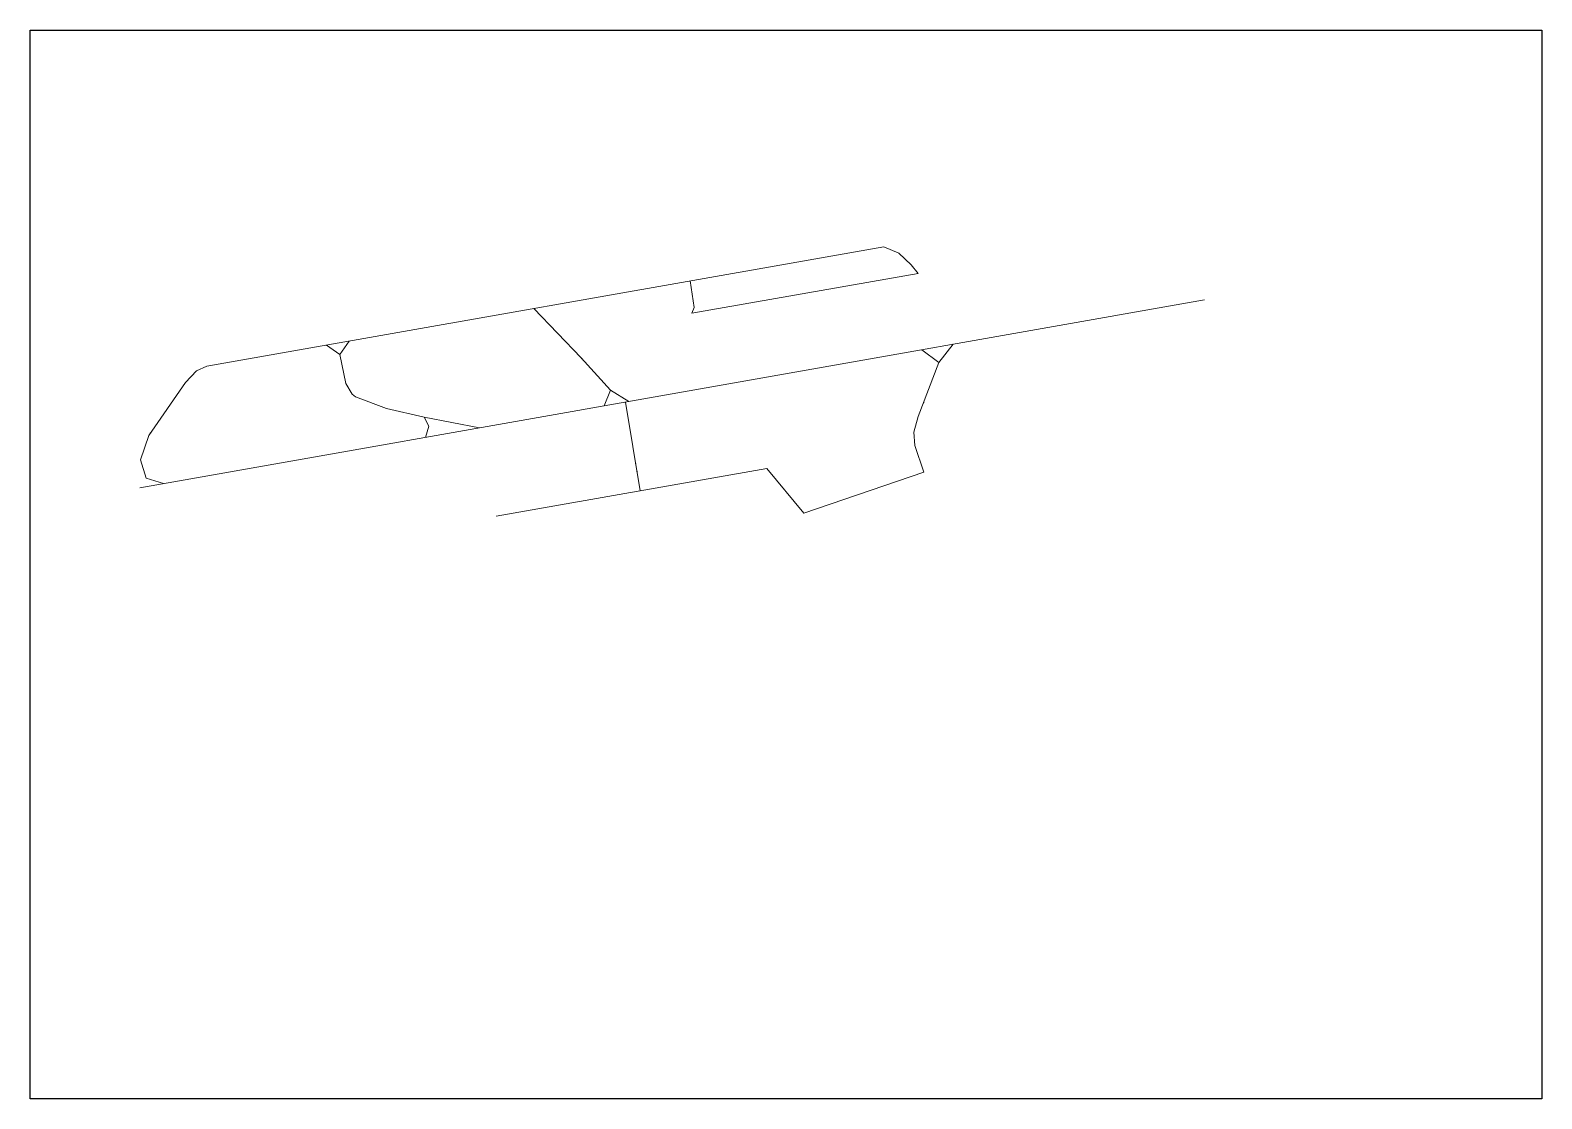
# Model space of a CAD drawing. Header units: millimetres. Extents: x -74 to 3232, y 170 to 2507.
import ezdxf

# ---------------------------------------------------------------- set-up
doc = ezdxf.new("R2010")
doc.units = ezdxf.units.MM
doc.header["$PDMODE"] = 96
doc.header["$PDSIZE"] = -2
doc.layers.get('0').update_dxf_attribs({"linetype": 'CONTINUOUS', "lineweight": 25})
doc.layers.add('Runways', color=7, linetype='CONTINUOUS', lineweight=0)
picture_1 = doc.add_image_def('image1.png', size_in_pixel=(3306, 2337))

msp = doc.modelspace()

# ---------------------------------------------------------------- linework, layer by layer
at = {"layer": 'Runways', "color": 1}
for p, q in [((312, 1772.4), (1793, 2033.8)), ((1793, 2033.8), (1826.1, 2019.8)), ((1826.1, 2019.8), (1852.6, 1994.5)), ((1852.6, 1994.5), (1868.3, 1975.1)), ((1378.5, 1901), (1369.7, 1959.1)), ((1372.9, 1889), (1868.3, 1975.1)), ((165.9, 1506.7), (2494.2, 1917.9)), ((1027.6, 1898.7), (1130.8, 1791)), ((1372.9, 1889), (1378.5, 1901)), ((603.3, 1798), (574, 1818.7)), ((623.6, 1827.4), (603.3, 1798)), ((1913.6, 1780.7), (1944.6, 1820.8)), ((603.3, 1798), (616.3, 1734.9)), ((1130.8, 1791), (1195.3, 1720.3)), ((1876.4, 1808.8), (1913.6, 1780.7)), ((265.7, 1737.3), (289.8, 1762.8)), ((289.8, 1762.8), (312, 1772.4)), ((1913.6, 1780.7), (1868.2, 1662.8)), ((185.6, 1621.4), (265.7, 1737.3)), ((616.3, 1734.9), (630.1, 1711.6)), ((1195.3, 1720.3), (1181.1, 1686)), ((1195.3, 1720.3), (1235.4, 1695.6)), ((630.1, 1711.6), (637.4, 1705.5)), ((637.4, 1705.5), (705.6, 1679.9)), ((1260, 1499.9), (1228, 1694.3)), ((705.6, 1679.9), (787.9, 1661)), ((787.9, 1661), (797.8, 1641.4)), ((787.9, 1661), (908.5, 1637.9)), ((1868.2, 1662.8), (1859, 1628.5)), ((167.3, 1568.2), (185.6, 1621.4)), ((797.8, 1641.4), (790.8, 1617.1)), ((1859, 1628.5), (1860.5, 1599)), ((1860.5, 1599), (1880.6, 1541)), ((179.7, 1527.7), (167.3, 1568.2)), ((217.2, 1515.8), (179.7, 1527.7)), ((945.3, 1444.5), (1537.5, 1548.8)), ((1618.1, 1451.3), (1537.5, 1548.8)), ((1880.6, 1541), (1618.1, 1451.3))]:
    msp.add_line(p, q, dxfattribs=at)
for p in [(1132.2, 1789.4), (634, 1708.3), (1880, 1693.4), (189.2, 1626.7), (1250.2, 1559.4), (1253, 1542.4)]:
    msp.add_point(p, dxfattribs=at)

# ---------------------------------------------------------------- pictures from other files: only their frames are drawn
image = msp.add_image(picture_1, insert=(-73.9, 170.5), size_in_units=(3306, 2337))
image.dxf.flags = 1

doc.saveas('drawing.dxf')
